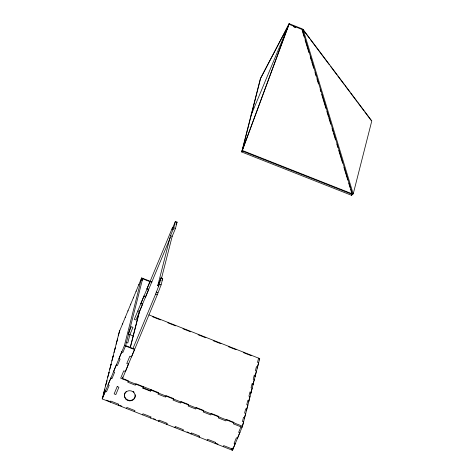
<?xml version="1.0" encoding="UTF-8"?>
<svg xmlns="http://www.w3.org/2000/svg" width="474" height="474" viewBox="0 0 474 474"><rect width="100%" height="100%" fill="white"/><g stroke="black" fill="none" stroke-linecap="round" stroke-linejoin="round"><path stroke-width="0.71" d="M148.877 314.866L259.716 358.587L242.498 426.239L232.479 450.3L102.206 398.918L119.43 331.267M119.756 330.651L118.257 335.87M122.476 324.109L122.582 323.683M125.201 317.568L125.308 317.147M127.921 311.033L128.027 310.606M130.64 304.492L130.753 304.065M133.366 297.95L133.472 297.53M136.085 291.415L136.192 290.989M138.811 284.874L138.918 284.447M102.206 398.918L124.419 345.564L141.637 277.912L151.793 281.912L151.68 282.338L142.656 278.783L141.845 280.744M110.389 401.679L110.282 402.106L110.715 401.057L118.784 404.239L118.352 405.288L118.459 404.861M142.769 278.357L125.545 346.008L122.825 352.543L121.7 352.099L121.806 351.678L118.974 358.64L120.106 359.085L117.38 365.626L116.254 365.181L116.361 364.755L113.529 371.717L114.661 372.161L111.935 378.702L110.809 378.258L110.916 377.831L108.196 384.373L108.09 384.799L109.216 385.244L106.496 391.779L105.364 391.334L105.477 390.908L102.319 398.498M149.991 281.675L150.098 281.248L147.047 288.571L148.741 289.235L148.635 289.661L145.583 296.985L143.895 296.321L144.001 295.894L140.843 303.644L142.538 304.308L136.002 320.003L134.314 319.34L172.637 227.265L172.121 229.286L173.247 229.73M130.19 347.501L139.054 312.68M122.849 377.014L122.482 378.436L128.335 380.741L127.79 382.216L135.333 385.19L135.878 383.715L158.506 392.644L157.961 394.113L165.503 397.088L166.048 395.618L173.591 398.593L173.051 400.062L180.594 403.036L181.133 401.567L188.676 404.541L188.137 406.011L195.679 408.991L196.218 407.516L203.767 410.49L203.222 411.965L210.764 414.94L211.309 413.464L218.852 416.439L218.307 417.914L225.849 420.888L226.394 419.419L233.937 422.393L233.392 423.863L242.06 427.281L243.577 422.008L242.445 421.564L243.523 417.333L244.649 417.778M130.261 347.875L139.593 311.211L151.793 281.912M142.538 304.308L142.644 303.887L140.95 303.218M147.047 288.571L146.94 288.998L148.635 289.661M145.583 296.985L145.69 296.564M122.375 378.862L134.681 349.142L125.657 345.582M132.987 348.473L155.632 294.07L159.412 284.199L161.042 277.817L162.73 278.487L161.107 284.868L157.327 294.733L131.523 356.892L129.829 356.223L126.783 363.546L128.472 364.216L128.584 363.789L125.426 371.539L123.732 370.869L120.686 378.193L143.314 387.116L143.421 386.695L142.875 388.165L150.418 391.139L150.963 389.669L150.418 391.139M158.903 286.106L157.771 285.662L170.498 235.673L173.762 227.822L175.386 221.441L177.08 222.11L175.457 228.492L172.186 236.336L161.462 278.475M152.989 316.49L152.883 316.916L160.425 319.891L160.532 319.464M134.604 411.231L134.492 411.657L134.93 410.608L126.86 407.427L126.422 408.469M142.875 388.165L142.988 387.738L150.531 390.712M142.674 414.412L142.567 414.839L143 413.79L151.076 416.978L150.637 418.021M168.074 322.439L167.968 322.865L175.51 325.839L175.617 325.419M158.82 420.782L158.707 421.202L159.146 420.16L167.215 423.341L166.783 424.39L166.889 423.963M183.16 328.393L183.053 328.814L190.595 331.794L190.702 331.367M241.704 151.988L289.158 23.7L289.004 24.304L302.258 29.53L352.342 193.878L351.678 195.359L241.704 151.988L260.279 79.016L289.158 23.7L302.412 28.926L309.498 38.358M242.143 150.939L260.718 77.973L289.004 24.304L242.143 150.939L352.111 194.316L353.219 193.89L371.794 120.917L303.135 29.542L302.027 29.969M198.245 334.342L198.138 334.768L205.68 337.743L205.787 337.316M174.959 427.145L174.853 427.572L175.285 426.523L183.361 429.711L182.923 430.753M213.33 340.291L213.223 340.717L220.766 343.691L220.872 343.265M191.105 433.514L190.998 433.941L191.431 432.892L199.501 436.074L199.068 437.123L199.175 436.696M228.421 346.239L228.308 346.666L235.851 349.64L235.963 349.214M215.32 443.066L215.208 443.486L215.646 442.443L207.576 439.262L207.138 440.305M243.506 352.188L243.393 352.615L250.936 355.589L251.048 355.162M223.39 446.247L223.284 446.674L223.716 445.625L232.918 449.251M232.479 450.3L233.196 447.48M258.591 358.137L257.512 362.367L258.638 362.811L257.127 368.085L257.566 367.042L256.434 366.598L255.362 370.822L256.487 371.266M244.394 418.121L245.111 415.301M248.696 401.205L249.419 398.391M253.72 381.475L252.826 385.001L253.258 383.952L252.132 383.507L251.054 387.738L252.186 388.182L250.669 393.456L251.107 392.413L249.982 391.968L248.903 396.193L250.029 396.637L249.597 397.686M256.055 372.315L254.976 376.546L255.415 375.497L254.283 375.053L253.211 379.283L254.337 379.727L253.898 380.77M351.678 195.359L352.04 193.931M119.318 331.693L141.637 277.912M117.197 340.048L117.629 338.999L116.13 344.219M115.069 348.396L115.502 347.347L114.003 352.567M112.942 356.744L113.381 355.701L111.882 360.921M110.815 365.093L111.254 364.05L109.755 369.27M108.694 373.447L109.127 372.398L107.628 377.618M106.567 381.795L107.005 380.746L105.506 385.972M104.44 390.143L104.878 389.101L103.379 394.321M172.121 229.286L175.386 221.441M151.68 282.338L170.367 237.456M175.99 224.723L177.08 222.11M157.771 285.662L161.042 277.817M161.912 280.448L162.73 278.487M289.081 24.002L251.072 115.2M259.171 359.89L259.716 358.587M248.518 401.911L248.957 400.868L247.825 400.423L246.753 404.648L247.878 405.092L246.367 410.371L246.8 409.323L245.674 408.878L244.596 413.109L245.728 413.553L245.289 414.596M231.353 449.856L231.786 448.807M240.934 426.837L238.647 432.329L239.773 432.774L239.885 432.347L237.492 438.266L236.36 437.822L234.073 443.314L235.205 443.759L235.311 443.338L233.024 448.831M295.397 27.344L293.412 26.562L295.403 27.356M242.374 150.501L352.342 193.878M173.762 227.822L175.457 228.492M170.498 235.673L172.186 236.336M159.412 284.199L161.107 284.868M156.147 292.049L157.842 292.713M155.632 294.07L157.327 294.733M137.798 310.968L139.486 311.637M133.235 335.965L128.211 333.986L131.262 326.663L132.957 327.327L129.906 334.65L127.779 343.004L126.09 342.335M124.419 345.564L134.569 349.563M150.856 390.09L242.498 426.239M106.603 400.186L109.755 401.431M119.803 405.394L121.824 406.188M153.434 418.655L155.454 419.454M187.07 431.921L189.085 432.715M215.99 443.326L218.01 444.126M310.387 39.538L329.43 64.891M330.763 66.656L336.961 74.91M337.849 76.089L344.053 84.342M344.936 85.521L349.806 92.003M350.695 93.182L356.898 101.436M357.781 102.615L363.985 110.869M364.867 112.048L371.071 120.301M303.135 29.542L353.219 193.89M302.246 30.674L304.184 37.049M305.049 39.887L308.935 52.638M310.233 56.886L311.311 60.429M311.744 61.845L313.687 68.22M314.979 72.469L316.057 76.012M316.922 78.844L318.433 83.803M320.163 89.473L320.809 91.595M321.674 94.433L325.994 108.599M326.853 111.431L328.364 116.391M328.796 117.807L330.739 124.182M332.037 128.436L333.115 131.973M333.548 133.39L335.491 139.771M336.783 144.019L337.867 147.562M338.726 150.394L342.613 163.145M343.911 167.393L347.798 180.144M348.657 182.982L350.168 187.941M350.6 189.357L352.111 194.316M135.256 394.741A5.463 5.096 14.3 0 1 127.921 400.068A5.463 5.096 14.3 0 1 126.463 391.269M133.087 391.328A5.463 5.096 14.3 0 1 134.118 392.282M117.202 386.565L114.151 393.888L115.846 394.552L118.891 387.228L117.202 386.565M125.539 398.859A5.463 5.096 14.3 0 0 134.847 397.787A5.463 5.096 14.3 0 0 128.934 390.706A5.463 5.096 14.3 0 0 125.539 398.859"/></g></svg>
